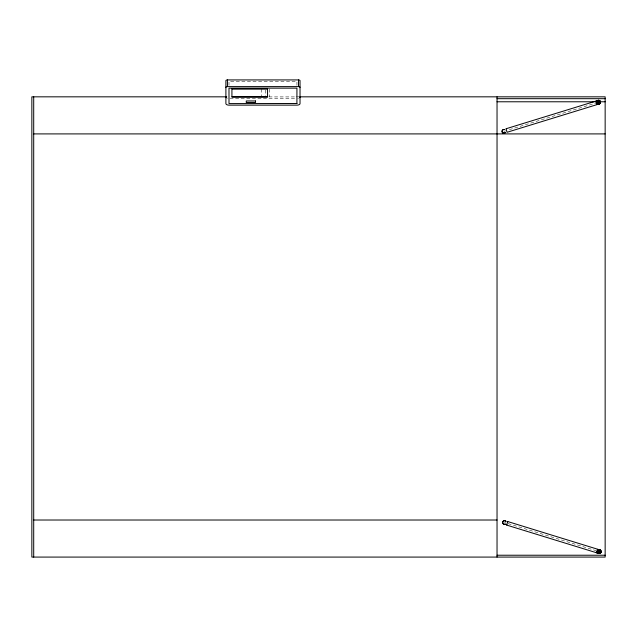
<?xml version="1.0" encoding="UTF-8"?>
<svg xmlns="http://www.w3.org/2000/svg" width="637" height="637" viewBox="0 0 637 637"><rect width="100%" height="100%" fill="white"/><g stroke="black" fill="none" stroke-linecap="round" stroke-linejoin="round"><path stroke-width="0.48" stroke-dasharray="3.19 2.39" d="M504.018 131.318L505.571 130.848M509.377 129.669L596.328 102.899M268.918 96.912L295.743 96.912M296.094 96.832L299.079 96.832M229.965 98.448L294.971 98.448M504.52 522.483L505.611 522.826M508.111 523.59L596.009 550.655M296.938 85.302L296.938 81.464L228.986 81.464L228.986 85.302M269.228 89.116L269.236 96.832M265.374 90.08L265.374 95.869M261.512 89.116L261.512 95.869M298.482 98.241A3.089 1.545 0 0 1 297.734 98.401M227.441 98.241A3.089 1.545 0 0 1 226.796 98.002"/><path stroke-width="0.96" d="M596.415 552.048L596.391 552.709L597.514 549.19L507.713 521.536L507.578 521.958M296.914 103.584L296.938 88.153L228.986 88.153L229.002 103.6L296.938 103.505M506.089 129.08L507.076 132.281L596.885 104.659L595.738 101.474M596.391 552.709L506.622 525.071L506.813 524.458M507.713 521.536L506.638 525.039M506.001 128.778L595.762 101.14M503.971 520.716L504.926 520.676A1.855 1.847 -90 0 1 506.081 521.496A1.855 1.855 0 0 0 503.525 520.915A1.855 1.855 0 0 0 502.943 523.471A1.855 1.855 0 0 0 505.499 524.052A1.855 1.847 -90 0 1 504.592 524.339L504.106 524.291A1.855 1.847 -90 0 1 504.448 520.636M504.592 524.339L505.069 524.259M503.963 129.51L503.485 129.55A1.855 1.847 -90 0 0 503.819 133.213L504.305 133.165A1.855 1.847 -90 0 0 505.459 132.345A1.855 1.855 0 0 1 503.039 133.006A1.855 1.855 0 0 1 502.171 130.665A1.855 1.855 0 0 1 504.432 129.59L503.963 129.51A1.855 1.847 -90 0 1 504.44 129.59M227.441 79.92L298.482 79.92A1.545 0.772 0 0 1 300.027 80.692L300.027 103.592A3.089 1.545 0 0 1 296.938 105.137L228.986 105.137A3.089 1.545 0 0 1 225.896 103.592L225.896 80.692A1.545 0.772 0 0 1 227.441 79.92L227.441 86.608A1.545 0.772 0 0 0 225.896 87.38M227.441 86.608L298.482 86.608A1.545 0.772 0 0 1 300.027 87.38M231.924 88.83L267.548 88.83M226.692 96.832L31.85 96.832L31.85 557.08L605.15 557.08L605.15 96.832L300.067 96.832M231.924 96.912L267.548 96.912L267.548 88.822L231.924 88.822L231.924 96.928L267.548 96.928M497.035 98.687L605.15 98.687M497.035 101.777L594.241 101.777M600.189 101.777L605.15 101.777M33.705 133.905L605.15 133.905M33.705 520.015L497.035 520.015M497.035 555.225L605.15 555.225M503.341 133.133L503.819 133.213M497.035 96.832L497.035 557.08M298.482 79.92L298.482 86.608M33.705 96.832L33.705 557.08M595.961 101.745A1.855 0.502 72.9 0 1 596.574 101.347A1.855 0.502 72.9 0 1 597.395 103.831A1.855 0.502 72.9 0 1 596.781 104.229M597.594 549.397A1.855 0.502 -72.9 0 1 597.817 551.109A1.855 0.502 -72.9 0 1 596.63 552.677M597.832 549.476A1.855 0.741 -72.9 0 1 598.541 550.304A1.855 0.741 -72.9 0 1 597.769 552.558A1.855 0.741 -72.9 0 1 596.797 552.502M597.785 549.731A1.855 0.963 -72.9 0 1 599.003 550.193A1.855 0.963 -72.9 0 1 598.334 552.605A1.855 0.963 -72.9 0 1 597.004 552.566M597.952 549.787A1.855 1.17 -72.9 0 1 599.441 550.328A1.855 1.17 -72.9 0 1 598.788 552.741A1.855 1.17 -72.9 0 1 597.188 552.621M597.769 550.105A1.855 1.354 -72.9 0 1 599.712 550.193A1.855 1.354 -72.9 0 1 599.29 552.765A1.855 1.354 -72.9 0 1 597.355 552.669M597.872 550.137A1.855 1.513 -72.9 0 1 600.022 550.296A1.855 1.513 -72.9 0 1 599.648 552.868A1.855 1.513 -72.9 0 1 597.49 552.717M597.96 550.169A1.855 1.648 -72.9 0 1 600.285 550.376A1.855 1.648 -72.9 0 1 599.943 552.964A1.855 1.648 -72.9 0 1 597.61 552.757M598.422 549.93A1.855 1.744 -72.9 0 1 600.651 550.702A1.855 1.744 -72.9 0 1 600.038 553.131A1.855 1.744 -72.9 0 1 597.705 552.781M598.501 549.954A1.855 1.847 -72.9 0 1 600.938 550.909A1.855 1.847 -72.9 0 1 599.982 553.354A1.855 1.847 -72.9 0 1 597.546 552.398A1.847 1.847 0 0 0 599.982 553.346A1.847 1.847 0 0 0 600.938 550.917A1.847 1.847 0 0 0 598.501 549.954A1.855 1.815 -72.9 0 1 600.795 550.742A1.855 1.815 -72.9 0 1 600.189 553.171A1.855 1.815 -72.9 0 1 597.761 552.797M596.128 101.689A1.855 0.741 72.9 0 1 597.068 101.195A1.855 0.741 72.9 0 1 597.912 103.672A1.855 0.741 72.9 0 1 596.973 104.165M596.288 101.641A1.855 0.963 72.9 0 1 597.53 101.052A1.855 0.963 72.9 0 1 598.398 103.52A1.855 0.963 72.9 0 1 597.156 104.11M596.758 100.933A1.855 1.17 72.9 0 1 598.788 102.246A1.855 1.17 72.9 0 1 597.649 104.237M596.439 101.602A1.855 1.17 72.9 0 1 596.558 101.227M596.957 100.869A1.855 1.354 72.9 0 1 599.226 102.111A1.855 1.354 72.9 0 1 597.832 104.181M597.14 100.813A1.855 1.513 72.9 0 1 599.536 101.761A1.855 1.513 72.9 0 1 598.398 104.165M596.98 101.092A1.855 1.648 72.9 0 1 599.751 101.442A1.855 1.648 72.9 0 1 598.565 104.11M226.31 97.684A3.089 1.545 0 0 1 225.896 96.912M300.027 96.912A3.089 1.545 0 0 1 299.613 97.684M255.533 100.957L246.264 100.972L246.264 102.517L255.533 102.501L255.533 100.957M599.282 100.63A1.855 1.744 72.9 0 0 597.076 101.068A1.855 1.815 72.9 0 1 599.425 100.59A1.855 1.815 72.9 0 1 600.293 102.804A1.855 1.815 72.9 0 1 598.302 104.038A1.855 1.744 72.9 0 0 600.142 102.852A1.855 1.744 72.9 0 0 599.282 100.63M599.497 100.566A1.855 1.847 72.9 0 0 597.164 101.036A1.847 1.847 0 0 1 600.333 101.514A1.847 1.847 0 0 1 598.342 104.022A1.855 1.847 72.9 0 0 600.365 102.78A1.855 1.847 72.9 0 0 599.497 100.566"/></g></svg>
